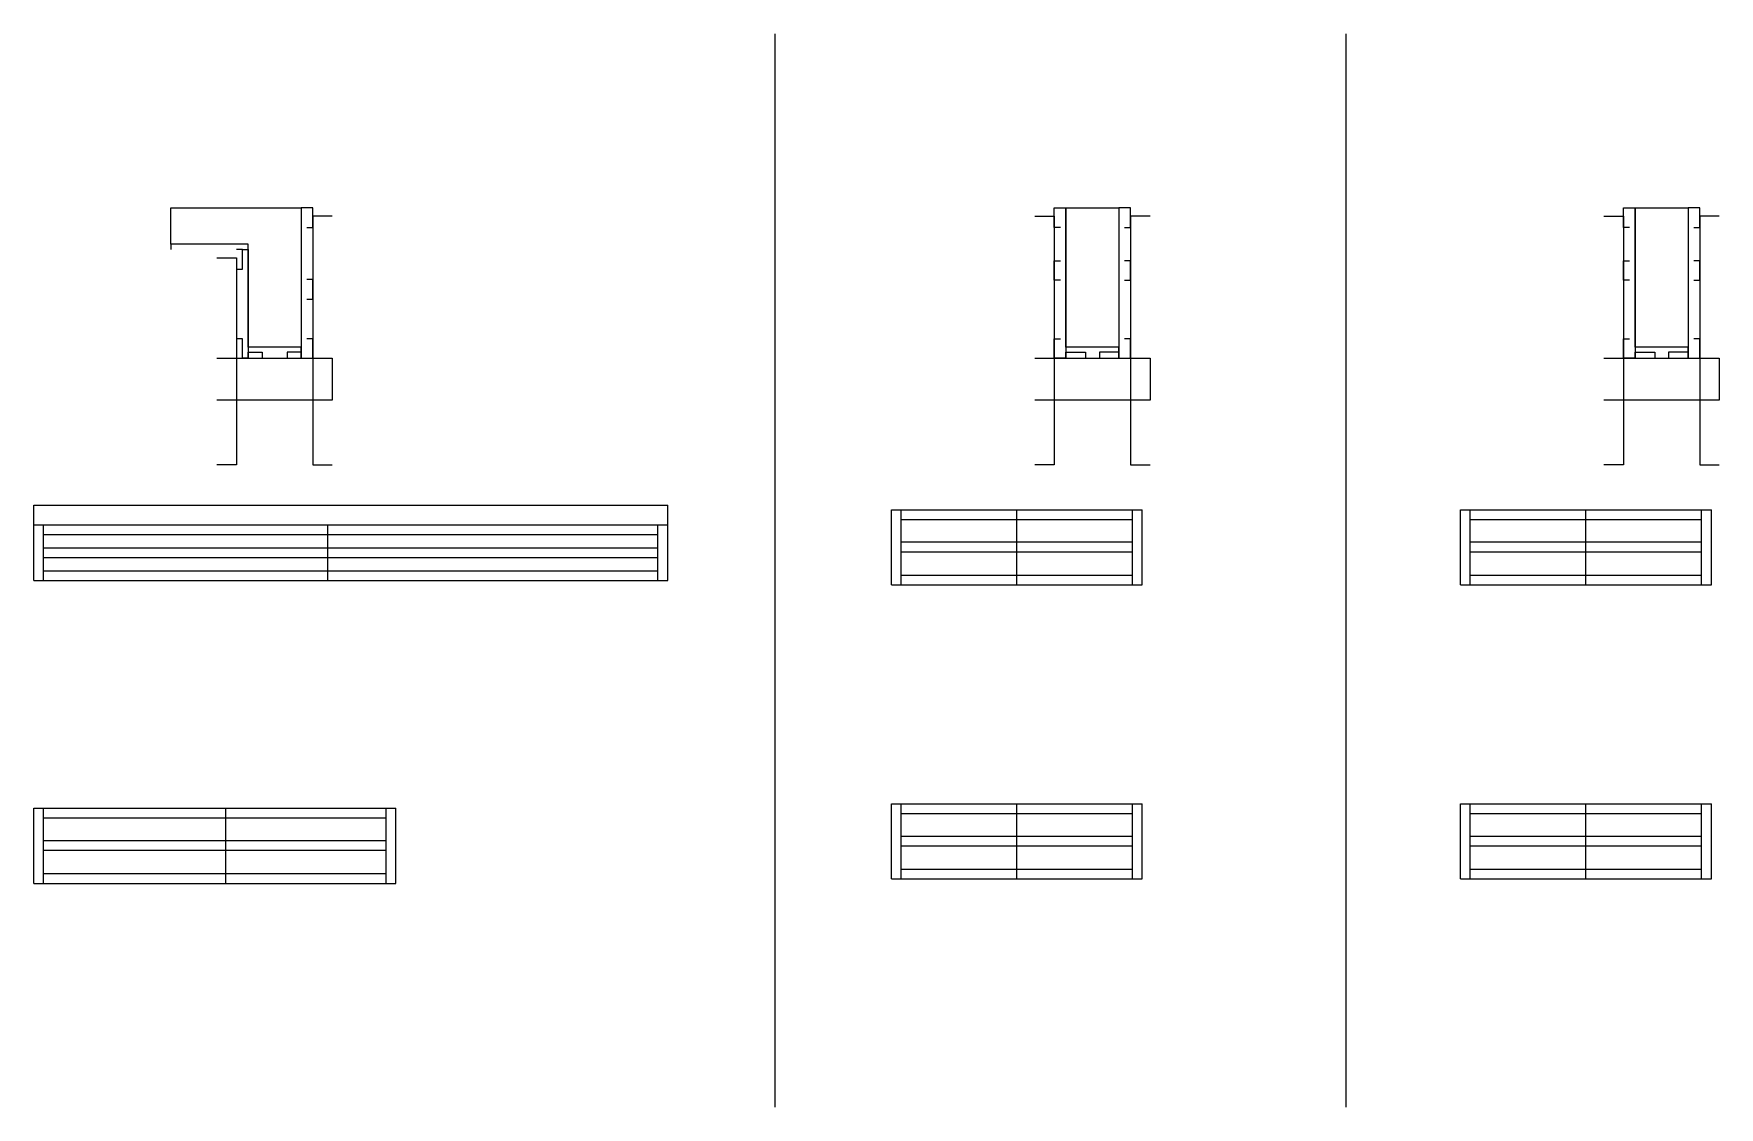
# Model space of a CAD drawing. Header units: metres. Extents: x 6168 to 7377, y 1715 to 2486.
import ezdxf

# ---------------------------------------------------------------- set-up
doc = ezdxf.new("R2010")
doc.units = ezdxf.units.M
for name, color, linetype in [('CONCRETO', 7, 'Continuous'), ('COTA', 7, 'Continuous'), ('Madeira', 7, 'Continuous'), ('Painéis', 7, 'Continuous'), ('SARR_2.2x7', 7, 'Continuous'), ('SARR_3.5x7', 7, 'Continuous')]:
    doc.layers.add(name, color=color, linetype=linetype)

msp = doc.modelspace()

# ---------------------------------------------------------------- linework, layer by layer
at = {"layer": 'CONCRETO', "color": 7, "lineweight": 25}
for points in [[(6266.1, 2335.2), (6266.1, 2361.2), (6321.7, 2361.2), (6321.7, 2361.2), (6359.7, 2361.2), (6359.7, 2261.2), (6321.7, 2261.2), (6321.7, 2335.2)], [(6908.6, 2361.2), (6908.6, 2361.2), (6946.6, 2361.2), (6946.6, 2333.2), (6946.6, 2333.2), (6946.6, 2261.2), (6908.6, 2261.2), (6908.6, 2361.2)], [(7317.1, 2361.2), (7317.1, 2361.2), (7355.1, 2361.2), (7355.1, 2333.2), (7355.1, 2333.2), (7355.1, 2261.2), (7317.1, 2261.2), (7317.1, 2361.2)]]:
    msp.add_lwpolyline(points, dxfattribs=at)
at = {"layer": 'COTA', "color": 7, "lineweight": 25}
for p, q in [((6699.6, 2486.2), (6699.6, 1715.5)), ((7109.4, 2486.2), (7109.4, 1715.5)), ((6167.8, 2133.7), (6167.8, 2147.7)), ((6167.8, 2147.7), (6622.8, 2147.7)), ((6622.8, 2133.7), (6622.8, 2147.7))]:
    msp.add_line(p, q, dxfattribs=at)
at = {"layer": 'Madeira', "color": 7, "lineweight": 25}
for points in [[(6363.7, 2347.2), (6368.1, 2347.2), (6368.1, 2361.2), (6363.7, 2361.2)], [(6904.6, 2347.2), (6900.2, 2347.2), (6900.2, 2361.2), (6904.6, 2361.2)], [(6950.6, 2347.2), (6955, 2347.2), (6955, 2361.2), (6950.6, 2361.2)], [(7313.1, 2347.2), (7308.7, 2347.2), (7308.7, 2361.2), (7313.1, 2361.2)], [(7359.1, 2347.2), (7363.5, 2347.2), (7363.5, 2361.2), (7359.1, 2361.2)], [(6313.3, 2317.2), (6317.7, 2317.2), (6317.7, 2331.2), (6313.3, 2331.2)], [(6904.6, 2309.2), (6900.2, 2309.2), (6900.2, 2323.2), (6904.6, 2323.2)], [(6950.6, 2309.2), (6955, 2309.2), (6955, 2323.2), (6950.6, 2323.2)], [(7313.1, 2309.2), (7308.7, 2309.2), (7308.7, 2323.2), (7313.1, 2323.2)], [(7359.1, 2309.2), (7363.5, 2309.2), (7363.5, 2323.2), (7359.1, 2323.2)], [(6363.7, 2295.7), (6368.1, 2295.7), (6368.1, 2309.7), (6363.7, 2309.7)], [(6313.3, 2253.2), (6317.7, 2253.2), (6317.7, 2267.2), (6313.3, 2267.2)], [(6363.7, 2253.2), (6368.1, 2253.2), (6368.1, 2267.2), (6363.7, 2267.2)], [(6904.6, 2253.2), (6900.2, 2253.2), (6900.2, 2267.2), (6904.6, 2267.2)], [(6950.6, 2253.2), (6955, 2253.2), (6955, 2267.2), (6950.6, 2267.2)], [(7313.1, 2253.2), (7308.7, 2253.2), (7308.7, 2267.2), (7313.1, 2267.2)], [(7359.1, 2253.2), (7363.5, 2253.2), (7363.5, 2267.2), (7359.1, 2267.2)], [(6321.7, 2253.2), (6321.7, 2257.6), (6331.7, 2257.6), (6331.7, 2253.2)], [(6359.7, 2253.2), (6359.7, 2257.6), (6349.7, 2257.6), (6349.7, 2253.2)], [(6908.6, 2253.2), (6908.6, 2257.6), (6922.6, 2257.6), (6922.6, 2253.2)], [(6946.6, 2253.2), (6946.6, 2257.6), (6932.6, 2257.6), (6932.6, 2253.2)], [(7317.1, 2253.2), (7317.1, 2257.6), (7331.1, 2257.6), (7331.1, 2253.2)], [(7355.1, 2253.2), (7355.1, 2257.6), (7341.1, 2257.6), (7341.1, 2253.2)]]:
    msp.add_lwpolyline(points, dxfattribs=at)
at = {"layer": 'Painéis', "color": 7, "lineweight": 25}
for p, q in [((6783.3, 2144.5), (6963.3, 2144.5)), ((6783.3, 2090.5), (6783.3, 2144.5)), ((6873.3, 2090.5), (6873.3, 2144.5)), ((6963.3, 2090.5), (6963.3, 2144.5)), ((7191.8, 2144.5), (7371.8, 2144.5)), ((7191.8, 2090.5), (7191.8, 2144.5)), ((7281.8, 2090.5), (7281.8, 2144.5)), ((7371.8, 2090.5), (7371.8, 2144.5)), ((6167.8, 2133.7), (6622.8, 2133.7)), ((6167.8, 2093.7), (6167.8, 2133.7)), ((6378.8, 2093.7), (6378.8, 2133.7)), ((6622.8, 2093.7), (6622.8, 2133.7)), ((6167.8, 2093.7), (6622.8, 2093.7)), ((6783.3, 2090.5), (6963.3, 2090.5)), ((7191.8, 2090.5), (7371.8, 2090.5)), ((6167.8, 1930.2), (6427.8, 1930.2)), ((6167.8, 1876.2), (6167.8, 1930.2)), ((6305.8, 1876.2), (6305.8, 1930.2)), ((6427.8, 1876.2), (6427.8, 1930.2)), ((6783.3, 1933.4), (6963.3, 1933.4)), ((6783.3, 1879.4), (6783.3, 1933.4)), ((6873.3, 1879.4), (6873.3, 1933.4)), ((6963.3, 1879.4), (6963.3, 1933.4)), ((7191.8, 1933.4), (7371.8, 1933.4)), ((7191.8, 1879.4), (7191.8, 1933.4)), ((7281.8, 1879.4), (7281.8, 1933.4)), ((7371.8, 1879.4), (7371.8, 1933.4)), ((6167.8, 1876.2), (6427.8, 1876.2)), ((6783.3, 1879.4), (6963.3, 1879.4)), ((7191.8, 1879.4), (7371.8, 1879.4))]:
    msp.add_line(p, q, dxfattribs=at)
for points in [[(6363.7, 2361.2), (6359.7, 2361.2), (6359.7, 2253.2), (6363.7, 2253.2)], [(6904.6, 2361.2), (6908.6, 2361.2), (6908.6, 2253.2), (6904.6, 2253.2)], [(6950.6, 2361.2), (6946.6, 2361.2), (6946.6, 2253.2), (6950.6, 2253.2)], [(7313.1, 2361.2), (7317.1, 2361.2), (7317.1, 2253.2), (7313.1, 2253.2)], [(7359.1, 2361.2), (7355.1, 2361.2), (7355.1, 2253.2), (7359.1, 2253.2)], [(6321.7, 2331.2), (6321.7, 2335.2), (6266.1, 2335.2), (6266.1, 2331.2)], [(6317.7, 2331.2), (6321.7, 2331.2), (6321.7, 2253.2), (6317.7, 2253.2)], [(6359.7, 2257.6), (6359.7, 2261.2), (6321.7, 2261.2), (6321.7, 2257.6)], [(6946.6, 2257.6), (6946.6, 2261.2), (6908.6, 2261.2), (6908.6, 2257.6)], [(7355.1, 2257.6), (7355.1, 2261.2), (7317.1, 2261.2), (7317.1, 2257.6)]]:
    msp.add_lwpolyline(points, dxfattribs=at)
at = {"layer": 'SARR_2.2x7', "color": 7, "lineweight": 25}
for p, q in [((6790.3, 2090.5), (6790.3, 2144.5)), ((6956.3, 2090.5), (6956.3, 2144.5)), ((7198.8, 2090.5), (7198.8, 2144.5)), ((7364.8, 2090.5), (7364.8, 2144.5)), ((6174.8, 2093.7), (6174.8, 2133.7)), ((6615.8, 2093.7), (6615.8, 2133.7)), ((6790.3, 2137.5), (6873.3, 2137.5)), ((6873.3, 2137.5), (6956.3, 2137.5)), ((7198.8, 2137.5), (7281.8, 2137.5)), ((7281.8, 2137.5), (7364.8, 2137.5)), ((6174.8, 2126.7), (6615.8, 2126.7)), ((6174.8, 2117.2), (6378.8, 2117.2)), ((6378.8, 2117.2), (6615.8, 2117.2)), ((6790.3, 2121.3), (6873.3, 2121.3)), ((6873.3, 2121.3), (6956.3, 2121.3)), ((7198.8, 2121.3), (7281.8, 2121.3)), ((7281.8, 2121.3), (7364.8, 2121.3)), ((6174.8, 2110.2), (6378.8, 2110.2)), ((6378.8, 2110.2), (6615.8, 2110.2)), ((6790.3, 2114.3), (6873.3, 2114.3)), ((6873.3, 2114.3), (6956.3, 2114.3)), ((7198.8, 2114.3), (7281.8, 2114.3)), ((7281.8, 2114.3), (7364.8, 2114.3)), ((6174.8, 2100.7), (6615.8, 2100.7)), ((6790.3, 2097.5), (6873.3, 2097.5)), ((6873.3, 2097.5), (6956.3, 2097.5)), ((7198.8, 2097.5), (7281.8, 2097.5)), ((7281.8, 2097.5), (7364.8, 2097.5)), ((6174.8, 1876.2), (6174.8, 1930.2)), ((6420.8, 1876.2), (6420.8, 1930.2)), ((6790.3, 1879.4), (6790.3, 1933.4)), ((6790.3, 1926.4), (6873.3, 1926.4)), ((6873.3, 1926.4), (6956.3, 1926.4)), ((6956.3, 1879.4), (6956.3, 1933.4)), ((7198.8, 1879.4), (7198.8, 1933.4)), ((7198.8, 1926.4), (7281.8, 1926.4)), ((7281.8, 1926.4), (7364.8, 1926.4)), ((7364.8, 1879.4), (7364.8, 1933.4)), ((6174.8, 1923.2), (6305.8, 1923.2)), ((6305.8, 1923.2), (6420.8, 1923.2)), ((6174.8, 1907), (6305.8, 1907)), ((6174.8, 1900), (6305.8, 1900)), ((6305.8, 1907), (6420.8, 1907)), ((6305.8, 1900), (6420.8, 1900)), ((6790.3, 1910.1), (6873.3, 1910.1)), ((6790.3, 1903.1), (6873.3, 1903.1)), ((6873.3, 1910.1), (6956.3, 1910.1)), ((6873.3, 1903.1), (6956.3, 1903.1)), ((7198.8, 1910.1), (7281.8, 1910.1)), ((7198.8, 1903.1), (7281.8, 1903.1)), ((7281.8, 1910.1), (7364.8, 1910.1)), ((7281.8, 1903.1), (7364.8, 1903.1)), ((6174.8, 1883.2), (6305.8, 1883.2)), ((6305.8, 1883.2), (6420.8, 1883.2)), ((6790.3, 1886.4), (6873.3, 1886.4)), ((6873.3, 1886.4), (6956.3, 1886.4)), ((7198.8, 1886.4), (7281.8, 1886.4)), ((7281.8, 1886.4), (7364.8, 1886.4))]:
    msp.add_line(p, q, dxfattribs=at)
at = {"layer": 'SARR_3.5x7', "color": 7, "lineweight": 25}
for points in [[(6382.1, 2355.2), (6368.1, 2355.2), (6368.1, 2176.7), (6382.1, 2176.7)], [(6886.2, 2355.2), (6900.2, 2355.2), (6900.2, 2176.7), (6886.2, 2176.7)], [(6969, 2355.2), (6955, 2355.2), (6955, 2176.7), (6969, 2176.7)], [(7294.7, 2355.2), (7308.7, 2355.2), (7308.7, 2176.7), (7294.7, 2176.7)], [(7377.5, 2355.2), (7363.5, 2355.2), (7363.5, 2176.7), (7377.5, 2176.7)], [(6299.3, 2325.2), (6313.3, 2325.2), (6313.3, 2176.7), (6299.3, 2176.7)], [(6299.3, 2253.2), (6382.1, 2253.2), (6382.1, 2223.2), (6299.3, 2223.2)], [(6886.2, 2253.2), (6969, 2253.2), (6969, 2223.2), (6886.2, 2223.2)], [(7294.7, 2253.2), (7377.5, 2253.2), (7377.5, 2223.2), (7294.7, 2223.2)]]:
    msp.add_lwpolyline(points, dxfattribs=at)

doc.saveas('drawing.dxf')
